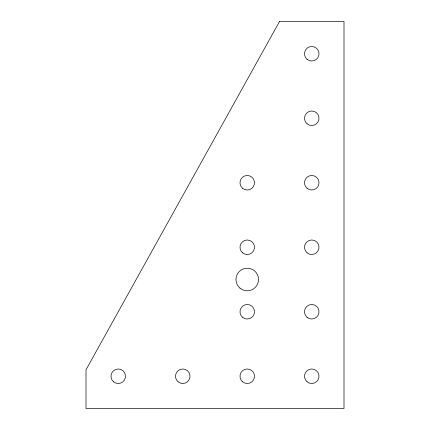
<?xml version="1.0" encoding="UTF-8"?>
<svg xmlns="http://www.w3.org/2000/svg" width="430" height="430" viewBox="0 0 430 430"><rect width="100%" height="100%" fill="white"/><g stroke="black" fill="none" stroke-linecap="round" stroke-linejoin="round"><path stroke-width="0.64" d="M279.5 21.5L86 369.8L86 408.5L344 408.5L344 21.5L279.5 21.5M307.084 188.308A7.256 7.256 0 0 0 318.893 184.008A7.256 7.256 0 0 0 309.267 175.929A7.256 7.256 0 0 0 307.084 188.308M307.084 123.808A7.256 7.256 0 0 0 318.893 119.508A7.256 7.256 0 0 0 309.267 111.429A7.256 7.256 0 0 0 307.084 123.808M239.994 288.148A11.287 11.287 0 0 0 258.365 281.462A11.287 11.287 0 0 0 243.391 268.895A11.287 11.287 0 0 0 239.994 288.148M242.584 252.808A7.256 7.256 0 0 0 254.393 248.508A7.256 7.256 0 0 0 244.767 240.429A7.256 7.256 0 0 0 242.584 252.808M307.084 252.808A7.256 7.256 0 0 0 318.893 248.508A7.256 7.256 0 0 0 309.267 240.429A7.256 7.256 0 0 0 307.084 252.808M242.584 317.308A7.256 7.256 0 0 0 254.393 313.008A7.256 7.256 0 0 0 244.767 304.929A7.256 7.256 0 0 0 242.584 317.308M307.084 59.308A7.256 7.256 0 0 0 318.893 55.008A7.256 7.256 0 0 0 309.267 46.929A7.256 7.256 0 0 0 307.084 59.308M113.584 381.808A7.256 7.256 0 0 0 125.393 377.508A7.256 7.256 0 0 0 115.767 369.429A7.256 7.256 0 0 0 113.584 381.808M242.584 188.308A7.256 7.256 0 0 0 254.393 184.008A7.256 7.256 0 0 0 244.767 175.929A7.256 7.256 0 0 0 242.584 188.308M178.084 381.808A7.256 7.256 0 0 0 189.893 377.508A7.256 7.256 0 0 0 180.267 369.429A7.256 7.256 0 0 0 178.084 381.808M307.084 317.308A7.256 7.256 0 0 0 318.893 313.008A7.256 7.256 0 0 0 309.267 304.929A7.256 7.256 0 0 0 307.084 317.308M242.584 381.808A7.256 7.256 0 0 0 254.393 377.508A7.256 7.256 0 0 0 244.767 369.429A7.256 7.256 0 0 0 242.584 381.808M307.084 381.808A7.256 7.256 0 0 0 318.893 377.508A7.256 7.256 0 0 0 309.267 369.429A7.256 7.256 0 0 0 307.084 381.808"/></g></svg>
